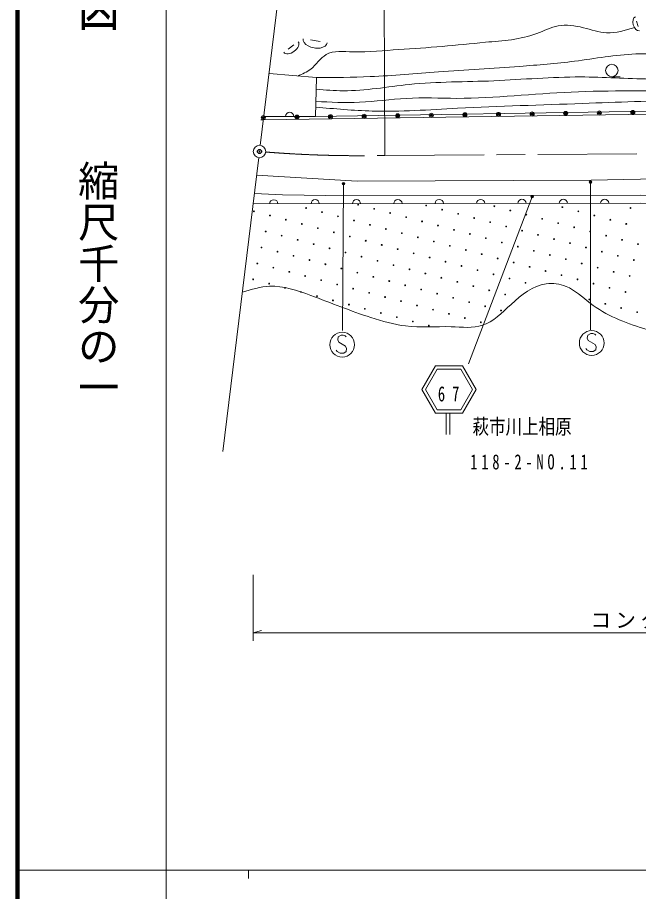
# Model space of a CAD drawing. Units: millimetres, scale not verified. Extents: x 40000 to 680000, y 20000 to 380000.
# Drawn here: x 40000 to 115223, y 202409 to 308282 of the extents above; entities that cross this region are included whole.
import ezdxf
from ezdxf.enums import TextEntityAlignment as Align

# ---------------------------------------------------------------- set-up
doc = ezdxf.new("R2010")
doc.units = ezdxf.units.MM
doc.header["$LTSCALE"] = 1000
doc.header["$PDMODE"] = 32
doc.header["$PDSIZE"] = 500
doc.linetypes.add('CHAIN', pattern=[18.5, 12, -1.5, 3.5, -1.5])
for name, color, linetype, lineweight in [('M-BGD', 7, 'Continuous', 13), ('M-BMK', 2, 'CHAIN', 13), ('M-BMK-SRVR', 3, 'Continuous', 13), ('M-STR-HTXT', 7, 'Continuous', 13), ('M-STR-STRC', 7, 'Continuous', 13), ('M-TTL', 2, 'Continuous', 140), ('M-TTL-BAND', 7, 'Continuous', 13)]:
    doc.layers.add(name, color=color, linetype=linetype, lineweight=lineweight)
doc.layers.add('M-OTRS', color=6, linetype='Continuous')
doc.styles.add('@ＭＳ ゴシック', font='')
doc.styles.add('ＭＳ ゴシック', font='')
doc.styles.get('@ＭＳ ゴシック').set_extended_font_data('@MS Gothic')
doc.styles.get('ＭＳ ゴシック').set_extended_font_data('MS Gothic')

msp = doc.modelspace()

# ---------------------------------------------------------------- linework, layer by layer
at = {"layer": 'M-BGD'}
for p, q in [((114990, 307850), (115181, 307183)), ((72790, 304455), (73488, 304968)), ((75483, 305566), (76652, 305366)), ((111989, 301103), (112989, 301103)), ((69486, 295889), (69786, 295893)), ((69836, 296301), (76090, 296297))]:
    msp.add_line(p, q, dxfattribs=at)
for points in [[(70468, 301477), (76235, 301003), (76090, 296297), (116768, 296928), (138659, 297106), (152785, 296440), (159485, 295775), (169086, 294266), (177249, 292448), (181021, 291338)], [(69786, 295893), (116757, 296550), (138610, 296791), (152809, 296130), (159246, 295408)], [(68965, 289175), (81154, 288455), (109477, 288570), (131341, 289027), (143503, 288723), (151912, 288152), (160093, 287239), (167879, 286021), (176516, 283967), (192635, 278911), (196440, 276666), (200854, 272556), (205025, 265099), (206586, 262036)], [(182044, 276941), (182618, 277343), (181240, 280157), (173431, 282166), (162808, 284406), (147764, 286185), (137378, 286644), (115444, 286759), (77330, 286701), (72105, 286816), (68697, 286976)], [(68542, 285707), (115441, 285783), (137318, 285381), (147910, 284922), (162896, 283429), (173374, 281190), (179460, 279755), (182044, 276941)]]:
    msp.add_lwpolyline(points, dxfattribs=at)
for centre, radius in [((111989, 301863), 760), ((73851, 296200), 250), ((77920, 296257), 250), ((81989, 296314), 250), ((81989, 296314), 150), ((86058, 296371), 250), ((86058, 296371), 150), ((90127, 296428), 250), ((90127, 296428), 150), ((90127, 296428), 50), ((94195, 296485), 250), ((94195, 296485), 150), ((94195, 296485), 50), ((98264, 296542), 250), ((98264, 296542), 150), ((98264, 296542), 50), ((102333, 296598), 250), ((102333, 296598), 150), ((102333, 296598), 50), ((106402, 296655), 250), ((106402, 296655), 150), ((106402, 296655), 50), ((110470, 296712), 250), ((110470, 296712), 150), ((110470, 296712), 50), ((114539, 296769), 250), ((114539, 296769), 150), ((114539, 296769), 50), ((69783, 296143), 250), ((69783, 296143), 150), ((69783, 296143), 50), ((73851, 296200), 150), ((73851, 296200), 50), ((77920, 296257), 150), ((77920, 296257), 50), ((81989, 296314), 50), ((86058, 296371), 50), ((68643, 284801), 50), ((74955, 285208), 50), ((81266, 285616), 50), ((83200, 285107), 50), ((89512, 285514), 50), ((91446, 285005), 50), ((97757, 285412), 50), ((99691, 284903), 50), ((106003, 285311), 50), ((107937, 284802), 50), ((114248, 285209), 50), ((70577, 284292), 50), ((72512, 283783), 50), ((76889, 284699), 50), ((78823, 284191), 50), ((85134, 284598), 50), ((87069, 284089), 50), ((93380, 284496), 50), ((95314, 283987), 50), ((101626, 284395), 50), ((103560, 283886), 50), ((109871, 284293), 50), ((111805, 283784), 50), ((74446, 283274), 50), ((76380, 282765), 50), ((80757, 283682), 50), ((82691, 283173), 50), ((84625, 282664), 50), ((89003, 283580), 50), ((90937, 283071), 50), ((97248, 283478), 50), ((99183, 282969), 50), ((105494, 283377), 50), ((107428, 282868), 50), ((113740, 283275), 50), ((70068, 282358), 50), ((72003, 281849), 50), ((78314, 282256), 50), ((80248, 281747), 50), ((86560, 282155), 50), ((88494, 281646), 50), ((92871, 282562), 50), ((94805, 282053), 50), ((101117, 282460), 50), ((103051, 281951), 50), ((109362, 282359), 50), ((111296, 281850), 50), ((73937, 281340), 50), ((75871, 280831), 50), ((82182, 281238), 50), ((84117, 280730), 50), ((90428, 281137), 50), ((92362, 280628), 50), ((96739, 281544), 50), ((98674, 281035), 50), ((100608, 280526), 50), ((104985, 281442), 50), ((106919, 280934), 50), ((113231, 281341), 50), ((115165, 280832), 50), ((69560, 280424), 50), ((71494, 279915), 50), ((77805, 280322), 50), ((79739, 279813), 50), ((86051, 280221), 50), ((87985, 279712), 50), ((94296, 280119), 50), ((96230, 279610), 50), ((102542, 280017), 50), ((104476, 279508), 50), ((108853, 280425), 50), ((110787, 279916), 50), ((69051, 278490), 50), ((73428, 279406), 50), ((75362, 278897), 50), ((81673, 279304), 50), ((83608, 278795), 50), ((89919, 279203), 50), ((91853, 278694), 50), ((98165, 279101), 50), ((100099, 278592), 50), ((106410, 278999), 50), ((108344, 278490), 50), ((112722, 279407), 50), ((114656, 278898), 50), ((70985, 277981), 50), ((72919, 277472), 50), ((77296, 278388), 50), ((79230, 277879), 50), ((81164, 277370), 50), ((85542, 278286), 50), ((87476, 277777), 50), ((93787, 278185), 50), ((95721, 277676), 50), ((102033, 278083), 50), ((103967, 277574), 50), ((110279, 277981), 50), ((112213, 277473), 50), ((68542, 276556), 50), ((74853, 276963), 50), ((76787, 276454), 50), ((83099, 276861), 50), ((85033, 276352), 50), ((89410, 277269), 50), ((91344, 276760), 50), ((97656, 277167), 50), ((99590, 276658), 50), ((105901, 277065), 50), ((107835, 276556), 50), ((114147, 276964), 50), ((70476, 276047), 50), ((72410, 275538), 50), ((78721, 275945), 50), ((80656, 275436), 50), ((86967, 275843), 50), ((88901, 275334), 50), ((93278, 276251), 50), ((95213, 275742), 50), ((97147, 275233), 50), ((101524, 276149), 50), ((109770, 276047), 50), ((111704, 275538), 50), ((74344, 275029), 50), ((76278, 274520), 50), ((82590, 274927), 50), ((84524, 274418), 50), ((90835, 274825), 50), ((92769, 274316), 50), ((99081, 274724), 50), ((113638, 275029), 50), ((78212, 274011), 50), ((80147, 273502), 50), ((86458, 273909), 50), ((88392, 273400), 50), ((94704, 273807), 50), ((96638, 273299), 50), ((109261, 274113), 50), ((111195, 273604), 50), ((82081, 272993), 50), ((84015, 272484), 50), ((90326, 272891), 50), ((92260, 272382), 50), ((98572, 272790), 50), ((113129, 273095), 50), ((115063, 272586), 50), ((85949, 271975), 50), ((87883, 271466), 50), ((94195, 271873), 50), ((96129, 271364), 50), ((89817, 270957), 50)]:
    msp.add_circle(centre, radius, dxfattribs=at)
for centre, start, end in [((72963, 296299), 359.96192, 179.96192), ((71047, 285711), 0.0921, 180.0921), ((76057, 285719), 0.0921, 180.0921), ((81067, 285728), 0.0921, 180.0921), ((86077, 285736), 0.0921, 180.0921), ((91087, 285744), 0.0921, 180.0921), ((96097, 285752), 0.0921, 180.0921), ((101107, 285760), 0.0921, 180.0921), ((106117, 285768), 0.0921, 180.0921), ((111127, 285776), 0.0921, 180.0921)]:
    msp.add_arc(centre, 500, start, end, dxfattribs=at)
for centre, major_axis, start_param, end_param in [((115086, 307516), (238, -833), 3.1415927, 6.2831853), ((73139, 304711), (873, 641), 3.1415927, 6.2831853), ((76067, 305466), (-1461, 249), 0, 3.1415927)]:
    msp.add_ellipse(centre, major_axis=major_axis, ratio=0.6, start_param=start_param, end_param=end_param, dxfattribs=at)
for points, knots in [([(73956, 301190), (74504, 301426), (75051, 301662), (75516, 302031), (76187, 302565), (76685, 303378), (77380, 303786), (78277, 304312), (79504, 304164), (80669, 304115), (82592, 304072), (84376, 304259), (86188, 304407), (89689, 304586), (93171, 304918), (96676, 305284), (98795, 305452), (100930, 305587), (102926, 306344), (103778, 306668), (104604, 307103), (105478, 307258), (106471, 307446), (107527, 307296), (108548, 307039), (109503, 306798), (110427, 306465), (111362, 306418), (112485, 306361), (113623, 306718), (114761, 307075)], [0, 0, 0, 0, 1, 1, 1, 2, 2, 2, 3, 3, 3, 4, 4, 4, 5, 5, 5, 6, 6, 6, 7, 7, 7, 8, 8, 8, 9, 9, 9, 10, 10, 10, 10]), ([(76235, 301003), (78404, 301013), (80572, 301023), (82737, 301118), (85493, 301239), (88243, 301499), (90997, 301703), (94273, 301945), (97553, 302109), (100828, 302361), (103047, 302522), (105264, 302701), (107475, 302982), (109949, 303304), (112415, 303768), (114894, 303859), (117695, 303950), (120511, 303536), (123332, 303457), (124833, 303427), (126337, 303496), (127827, 303384), (130093, 303215), (132326, 302630), (134588, 302361), (136186, 302171), (137799, 302138), (139412, 302106)], [0, 0, 0, 0, 1, 1, 1, 2, 2, 2, 3, 3, 3, 4, 4, 4, 5, 5, 5, 6, 6, 6, 7, 7, 7, 8, 8, 8, 9, 9, 9, 9]), ([(76191, 299586), (77281, 299496), (78370, 299405), (79458, 299400), (82130, 299388), (84791, 299896), (87462, 300168), (90864, 300514), (94282, 300478), (97695, 300606), (101203, 300777), (104708, 301077), (108216, 301082), (111005, 301073), (113795, 300879), (116585, 300826), (121212, 300738), (125842, 301036), (130468, 301045), (134439, 301054), (138409, 300849), (142378, 300644)], [0, 0, 0, 0, 1, 1, 1, 2, 2, 2, 3, 3, 3, 4, 4, 4, 5, 5, 5, 6, 6, 6, 7, 7, 7, 7]), ([(76146, 298119), (77909, 298025), (79671, 297931), (81428, 298011), (83319, 298097), (85202, 298385), (87093, 298486), (89135, 298596), (91186, 298489), (93233, 298487), (97856, 298512), (102463, 299026), (107080, 299254), (111824, 299457), (116577, 299378), (121329, 299437), (125068, 299478), (128804, 299564), (132549, 299584), (136494, 299567), (140434, 299427), (144385, 299109), (146336, 298984), (148292, 298843), (150160, 298268), (151203, 297941), (152217, 297475), (153266, 297282), (155057, 296947), (156946, 297396), (158817, 297647), (161149, 297941), (163457, 297950), (165761, 297793), (168429, 297648), (171074, 297164), (173728, 296734), (175608, 296373), (177445, 295978), (179425, 295637), (181252, 295339), (183223, 295126), (184432, 293883), (184781, 293527), (185068, 293087), (185419, 292714), (185975, 292122), (186687, 291694), (187429, 291362), (188482, 290873), (189610, 290598), (190718, 290265), (192999, 289581), (195199, 288656), (197365, 287671), (198825, 287007), (200270, 286315), (201714, 285624)], [0, 0, 0, 0, 1, 1, 1, 2, 2, 2, 3, 3, 3, 4, 4, 4, 5, 5, 5, 6, 6, 6, 7, 7, 7, 8, 8, 8, 9, 9, 9, 10, 10, 10, 11, 11, 11, 12, 12, 12, 13, 13, 13, 14, 14, 14, 15, 15, 15, 16, 16, 16, 17, 17, 17, 18, 18, 18, 19, 19, 19, 19]), ([(76125, 297427), (78404, 297219), (80683, 297012), (82966, 296951), (86410, 296859), (89860, 297101), (93308, 297280), (98367, 297544), (103420, 297676), (108475, 297866), (112639, 298023), (116801, 298164), (120970, 298268), (124470, 298222), (127909, 297953), (131605, 298195), (132993, 298286), (134417, 298448), (135584, 297866), (135902, 297708), (136200, 297494), (136498, 297281)], [0, 0, 0, 0, 1, 1, 1, 2, 2, 2, 3, 3, 3, 4, 4, 4, 5, 5, 5, 6, 6, 6, 7, 7, 7, 7]), ([(67232, 274991), (68334, 275334), (69435, 275677), (70544, 275728), (72210, 275805), (73892, 275222), (75519, 274619), (78001, 273699), (80354, 272731), (82819, 271933), (84182, 271472), (85577, 271098), (86995, 270912), (88808, 270695), (90638, 270877), (92538, 270823), (93839, 270777), (95178, 270608), (96314, 271001), (97610, 271425), (98655, 272492), (99778, 273533), (101063, 274708), (102427, 275818), (104042, 276020), (104832, 276134), (105692, 276017), (106441, 275709), (107549, 275260), (108418, 274396), (109373, 273666), (111303, 272169), (113557, 271331), (115858, 270601), (118309, 269768), (120844, 269221), (123445, 269002), (126660, 268752), (129951, 268977), (132950, 270024), (134829, 270618), (136602, 271441), (138280, 272645), (139583, 273582), (140802, 274716), (142278, 275043), (143695, 275370), (145354, 274942), (146667, 274155), (148682, 272994), (149953, 271020), (151153, 269003), (152299, 267115), (153371, 265350), (154929, 263850), (155946, 262858), (157189, 262067), (158615, 261674), (159445, 261439), (160343, 261337), (161103, 261585), (161998, 261885), (162693, 262669), (163457, 263318), (166027, 265534), (169285, 266209), (172287, 267493), (174117, 268392), (175819, 269467), (177618, 270602), (178912, 271420), (180256, 272269), (180993, 273490), (181599, 274493), (181794, 275747), (181989, 277001)], [0, 0, 0, 0, 1, 1, 1, 2, 2, 2, 3, 3, 3, 4, 4, 4, 5, 5, 5, 6, 6, 6, 7, 7, 7, 8, 8, 8, 9, 9, 9, 10, 10, 10, 11, 11, 11, 12, 12, 12, 13, 13, 13, 14, 14, 14, 15, 15, 15, 16, 16, 16, 17, 17, 17, 18, 18, 18, 19, 19, 19, 20, 20, 20, 21, 21, 21, 22, 22, 22, 23, 23, 23, 24, 24, 24, 25, 25, 25, 25])]:
    msp.add_open_spline(points, degree=3, knots=knots, dxfattribs=at)
at = {"layer": 'M-BMK'}
msp.add_line((84508, 291577), (137415, 291884), dxfattribs=at)
msp.add_arc((81241, 431539), 140000, 265.42068, 271.33698, dxfattribs=at)
at = {"layer": 'M-BMK-SRVR'}
for p, q in [((73985, 330262), (69407, 292792)), ((69225, 291303), (64877, 255711))]:
    msp.add_line(p, q, dxfattribs=at)
msp.add_circle((69316, 292048), 750, dxfattribs=at)
at = {"layer": 'M-OTRS'}
msp.add_point((69316, 292048), dxfattribs=at)
at = {"layer": 'M-STR-HTXT'}
for p, q in [((84508, 291577), (84334, 321577)), ((68543, 240761), (68543, 232761)), ((68543, 233761), (69543, 234041)), ((68543, 233761), (181990, 233763))]:
    msp.add_line(p, q, dxfattribs=at)
at = {"layer": 'M-STR-STRC'}
for p, q in [((79490, 288162), (79384, 270360)), ((109404, 270462), (109411, 288341)), ((94612, 266344), (102344, 286566)), ((90613, 266075), (93913, 266075)), ((90613, 260359), (93913, 260359)), ((91923, 257772), (91923, 260359)), ((92378, 260359), (92379, 257772))]:
    msp.add_line(p, q, dxfattribs=at)
for points in [[(110037, 269810), (109917, 269930), (109677, 269990), (109437, 269990), (109077, 269810), (109017, 269450), (109137, 269150), (109977, 268670), (110097, 268370), (110037, 268010), (109737, 267830), (109317, 267830), (108957, 268010), (108837, 268190)], [(79810, 269608), (79690, 269728), (79450, 269788), (79210, 269788), (78850, 269608), (78790, 269248), (78910, 268948), (79750, 268468), (79870, 268168), (79810, 267808), (79510, 267628), (79090, 267628), (78730, 267808), (78610, 267988)], [(90613, 260359), (88963, 263217), (90613, 266075)], [(93913, 266075), (95563, 263217), (93913, 260359)]]:
    msp.add_lwpolyline(points, dxfattribs=at)
msp.add_lwpolyline([(93682, 260759), (95101, 263217), (93682, 265675), (90844, 265675), (89425, 263217), (90844, 260759)], close=True, dxfattribs=at)
for centre, radius in [((79490, 288162), 150), ((79490, 288162), 90), ((79490, 288162), 30), ((109411, 288341), 150), ((109411, 288341), 90), ((109411, 288341), 30), ((102344, 286566), 150), ((102344, 286566), 90), ((102344, 286566), 30), ((79330, 268648), 1500), ((109557, 268850), 1500)]:
    msp.add_circle(centre, radius, dxfattribs=at)
at = {"layer": 'M-TTL'}
msp.add_line((40000, 380000), (40000, 20000), dxfattribs=at)
at = {"layer": 'M-TTL-BAND'}
for p, q in [((58000, 370000), (58000, 20000)), ((40000, 205000), (579000, 205000)), ((68000, 205000), (68000, 204000))]:
    msp.add_line(p, q, dxfattribs=at)

# ---------------------------------------------------------------- texts
at = {"layer": 'M-STR-HTXT', "insert": (109399, 234262), "char_height": 1833, "attachment_point": 7, "rotation": 0.001, "style": 'ＭＳ ゴシック'}
msp.add_mtext('\\T1.2;コンクリート', dxfattribs=at)
at = {"layer": 'M-STR-STRC', "style": 'ＭＳ ゴシック', "width": 0.8}
msp.add_text('萩市川上相原', height=1833, rotation=0.001, dxfattribs=at).set_placement((95116, 257261), align=Align.BOTTOM_LEFT)
at = {"layer": 'M-STR-STRC', "char_height": 1833, "attachment_point": 7, "rotation": 0.001, "style": 'ＭＳ ゴシック'}
for s, insert in [('\\T1.98;\\W0.7;67', (90921, 261751)), ('\\T1.53;\\W0.7;118-2-NO.11', (94848, 253509))]:
    msp.add_mtext(s, dxfattribs=dict(at, insert=insert))
at = {"layer": 'M-TTL-BAND', "style": '@ＭＳ ゴシック', "width": 1.4}
msp.add_text('平  面  図', height=3666, rotation=270, dxfattribs=at).set_placement((49777, 306475), align=Align.MIDDLE_RIGHT)
at = {"layer": 'M-TTL-BAND', "style": '@ＭＳ ゴシック'}
msp.add_text('縮尺千分の一', height=3666, rotation=270, dxfattribs=at).set_placement((49777, 261030), align=Align.MIDDLE_RIGHT)

doc.saveas('drawing.dxf')
